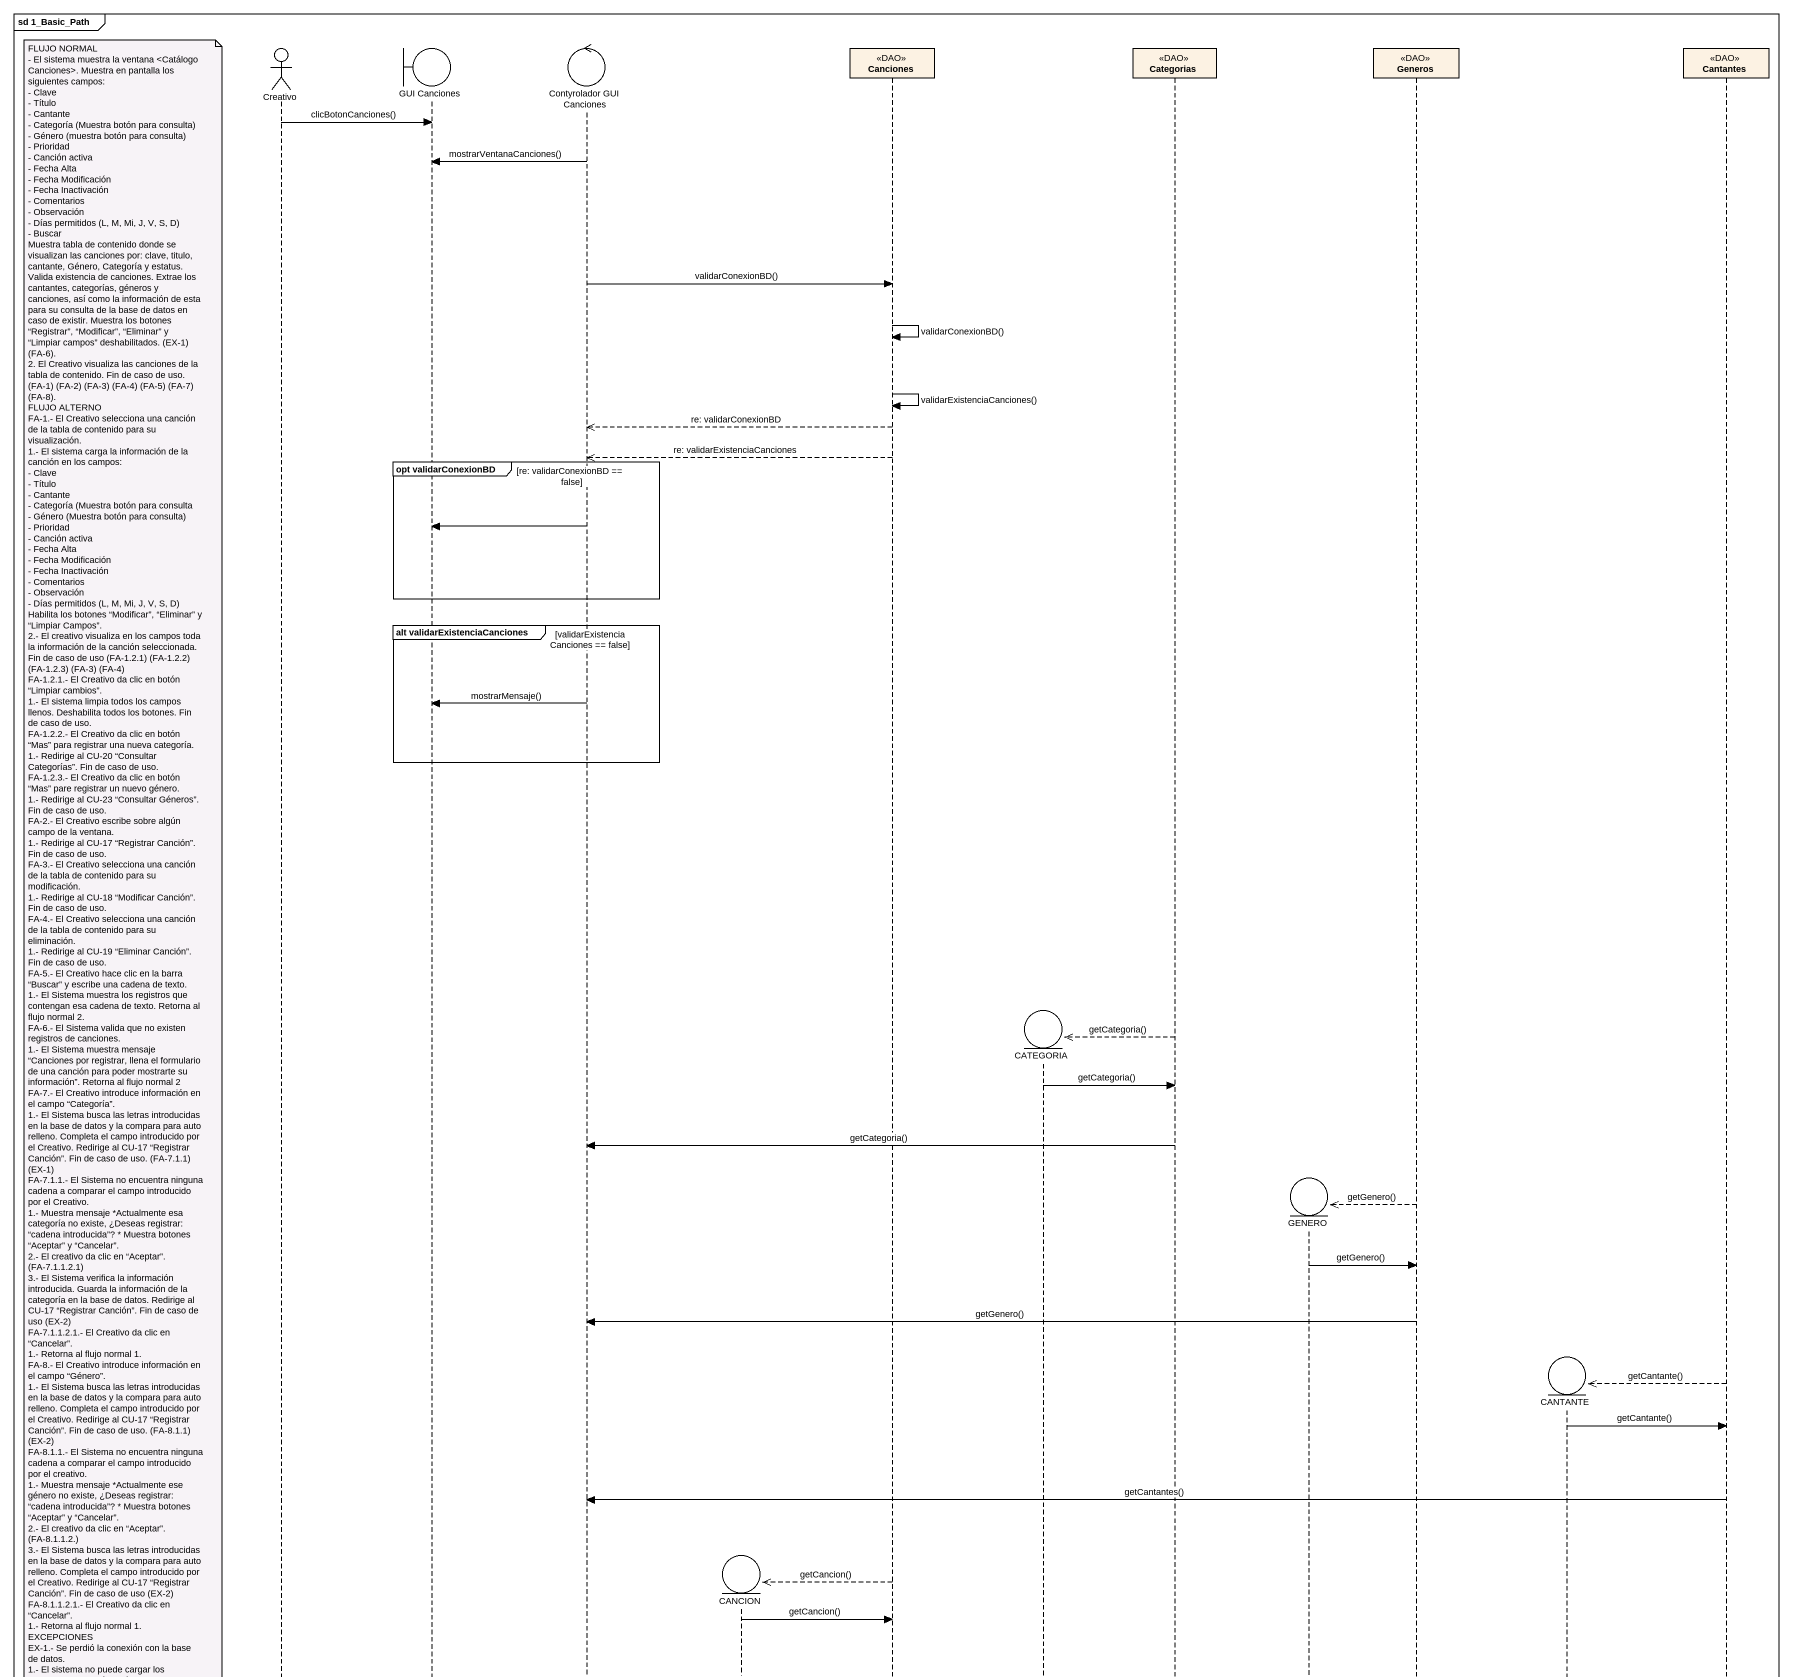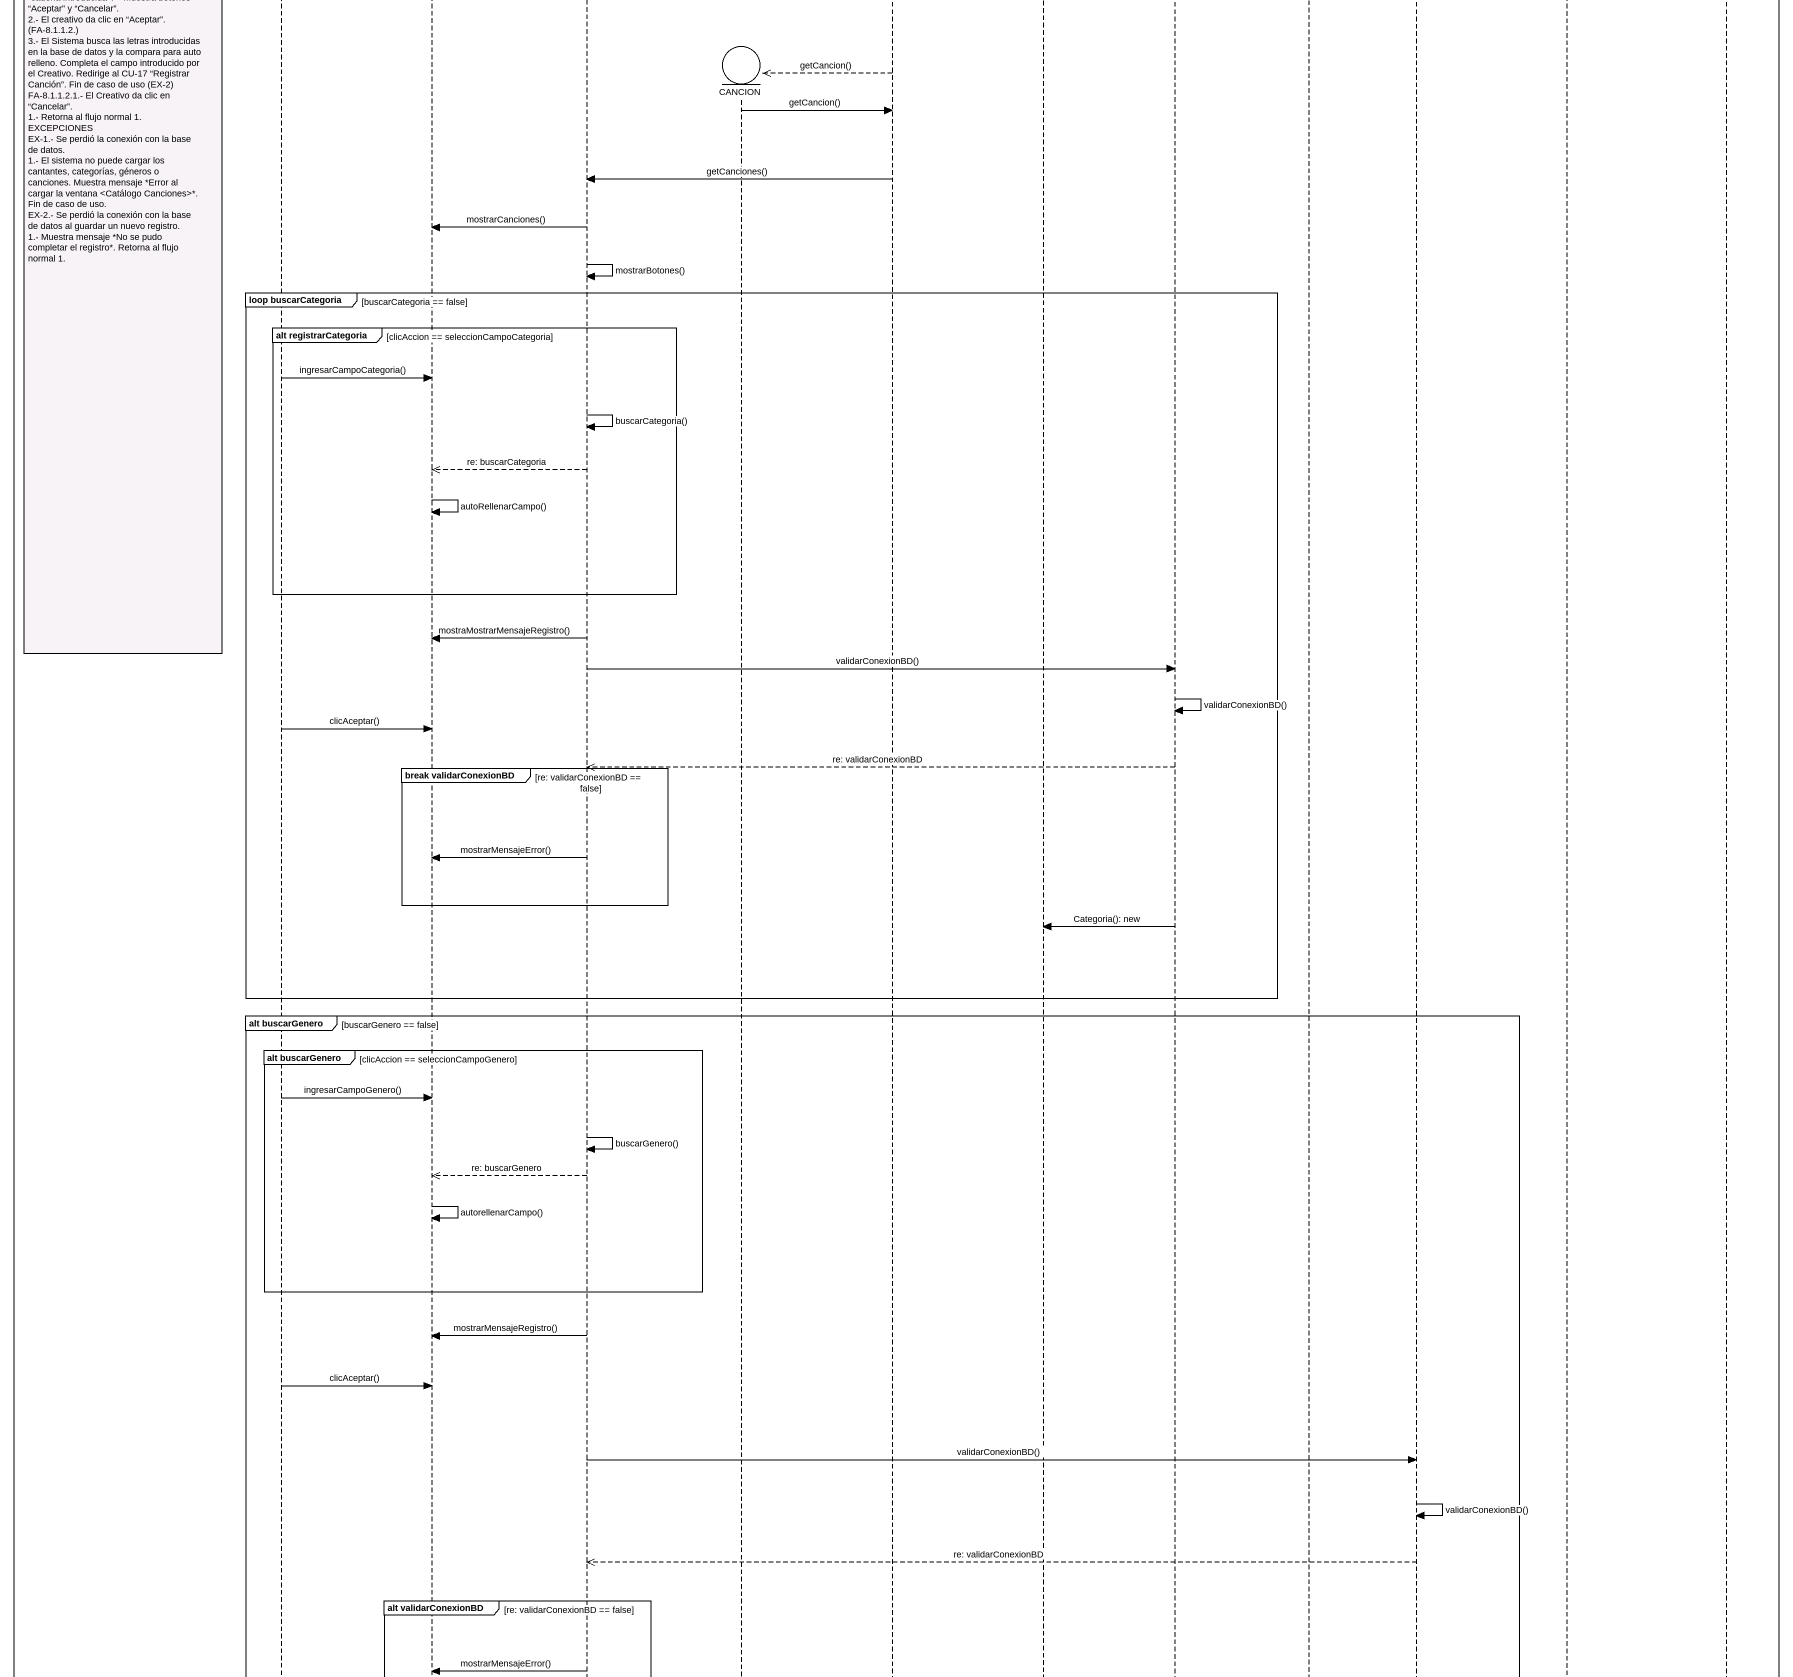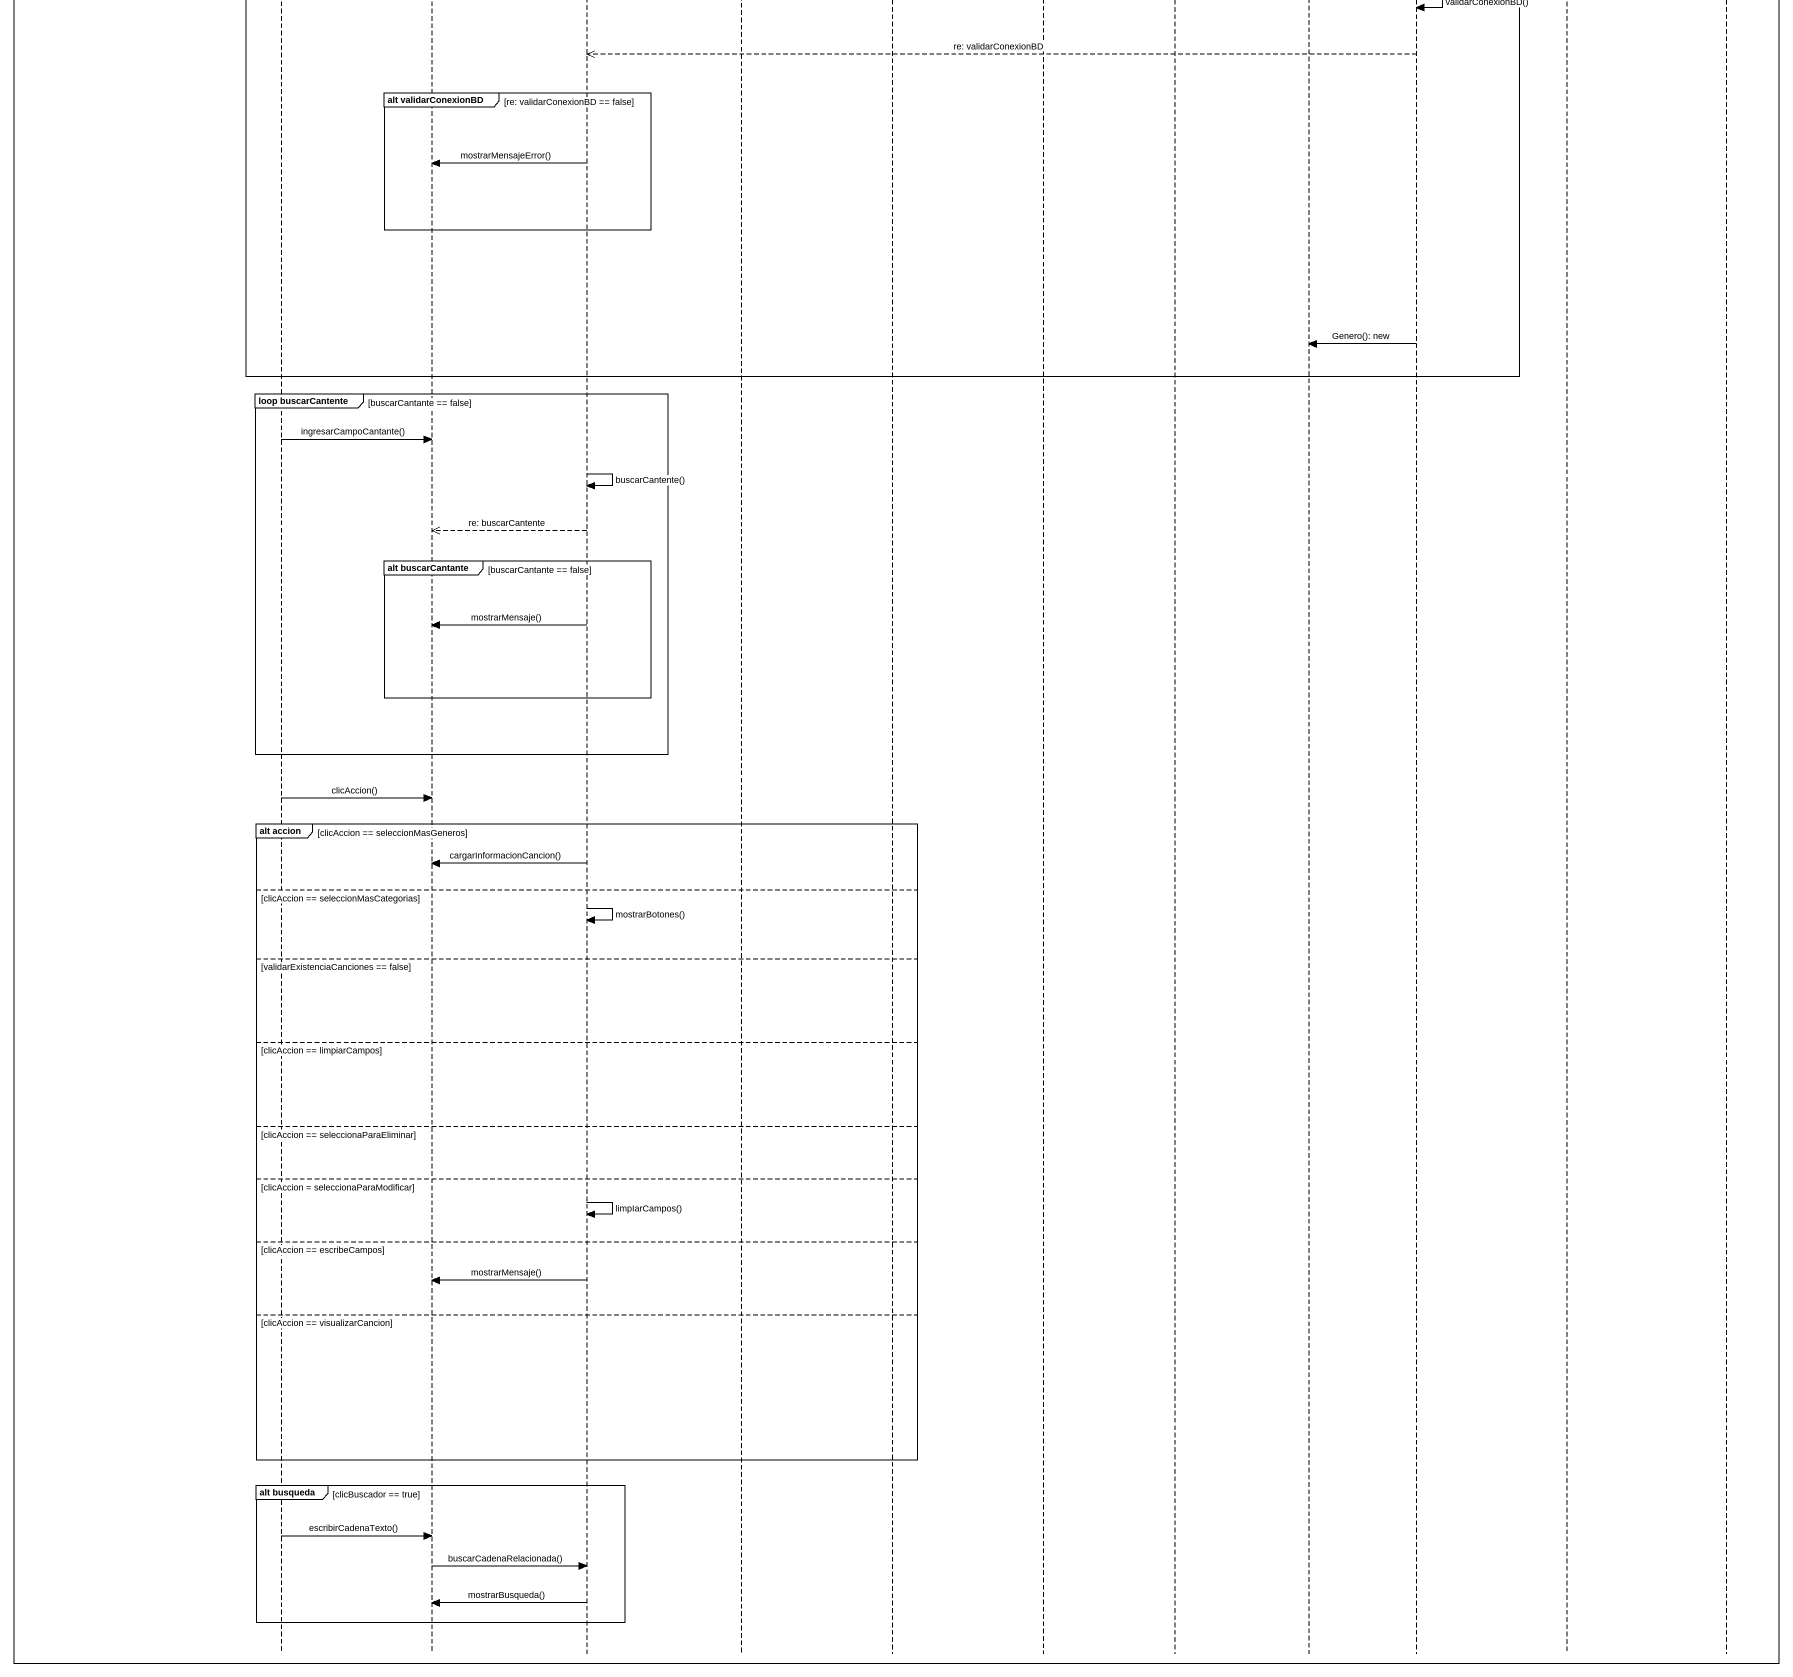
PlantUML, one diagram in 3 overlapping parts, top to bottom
@startuml
mainframe sd 1_Basic_Path
hide footbox
actor Creativo
boundary "GUI Canciones" as GUI_Canciones
control "Contyrolador GUI Canciones" as Contyrolador_GUI_Canciones
entity CANCION
participant Canciones <<DAO>>
entity CATEGORIA
participant Categorias <<DAO>>
entity GENERO
participant Generos <<DAO>>
entity CANTANTE
participant Cantantes <<DAO>>

Creativo -> GUI_Canciones : clicBotonCanciones()
Contyrolador_GUI_Canciones -> GUI_Canciones : mostrarVentanaCanciones()
Contyrolador_GUI_Canciones -> Canciones : validarConexionBD()
Canciones -> Canciones : validarConexionBD()
Canciones -> Canciones : validarExistenciaCanciones()
Canciones -->> Contyrolador_GUI_Canciones : re: validarConexionBD
Canciones -->> Contyrolador_GUI_Canciones : re: validarExistenciaCanciones
group opt validarConexionBD [re: validarConexionBD == false]
  Contyrolador_GUI_Canciones -> GUI_Canciones
end
group alt validarExistenciaCanciones [validarExistenciaCanciones == false]
  Contyrolador_GUI_Canciones -> GUI_Canciones : mostrarMensaje()
end
Categorias -->> CATEGORIA ** : getCategoria()
CATEGORIA -> Categorias : getCategoria()
note left of Creativo
  FLUJO NORMAL
  - El sistema muestra la ventana <Catálogo Canciones>. Muestra en pantalla los siguientes campos:
  - Clave
  - Título
  - Cantante
  - Categoría (Muestra botón para consulta)
  - Género (muestra botón para consulta)
  - Prioridad
  - Canción activa
  - Fecha Alta
  - Fecha Modificación
  - Fecha Inactivación
  - Comentarios
  - Observación
  - Días permitidos (L, M, Mi, J, V, S, D)
  - Buscar
  Muestra tabla de contenido donde se visualizan las canciones por: clave, titulo, cantante, Género, Categoría y estatus. Valida existencia de canciones. Extrae los cantantes, categorías, géneros y canciones, así como la información de esta para su consulta de la base de datos en caso de existir. Muestra los botones “Registrar”, “Modificar”, “Eliminar” y “Limpiar campos” deshabilitados. (EX-1) (FA-6).
  2. El Creativo visualiza las canciones de la tabla de contenido. Fin de caso de uso. (FA-1) (FA-2) (FA-3) (FA-4) (FA-5) (FA-7) (FA-8).
  FLUJO ALTERNO
  FA-1.- El Creativo selecciona una canción de la tabla de contenido para su visualización.
  1.- El sistema carga la información de la canción en los campos:
  - Clave
  - Título
  - Cantante
  - Categoría (Muestra botón para consulta
  - Género (Muestra botón para consulta)
  - Prioridad
  - Canción activa
  - Fecha Alta
  - Fecha Modificación
  - Fecha Inactivación
  - Comentarios
  - Observación
  - Días permitidos (L, M, Mi, J, V, S, D)
  Habilita los botones “Modificar”, “Eliminar” y “Limpiar Campos”.
  2.- El creativo visualiza en los campos toda la información de la canción seleccionada. Fin de caso de uso (FA-1.2.1) (FA-1.2.2) (FA-1.2.3) (FA-3) (FA-4)
  FA-1.2.1.- El Creativo da clic en botón “Limpiar cambios”.
  1.- El sistema limpia todos los campos llenos. Deshabilita todos los botones. Fin de caso de uso.
  FA-1.2.2.- El Creativo da clic en botón “Mas” para registrar una nueva categoría.
  1.- Redirige al CU-20 “Consultar Categorías”. Fin de caso de uso.
  FA-1.2.3.- El Creativo da clic en botón “Mas” pare registrar un nuevo género.
  1.- Redirige al CU-23 “Consultar Géneros”. Fin de caso de uso.
  FA-2.- El Creativo escribe sobre algún campo de la ventana.
  1.- Redirige al CU-17 “Registrar Canción”. Fin de caso de uso.
  FA-3.- El Creativo selecciona una canción de la tabla de contenido para su modificación.
  1.- Redirige al CU-18 “Modificar Canción”. Fin de caso de uso.
  FA-4.- El Creativo selecciona una canción de la tabla de contenido para su eliminación.
  1.- Redirige al CU-19 “Eliminar Canción”. Fin de caso de uso.
  FA-5.- El Creativo hace clic en la barra “Buscar” y escribe una cadena de texto.
  1.- El Sistema muestra los registros que contengan esa cadena de texto. Retorna al flujo normal 2.
  FA-6.- El Sistema valida que no existen registros de canciones.
  1.- El Sistema muestra mensaje “Canciones por registrar, llena el formulario de una canción para poder mostrarte su información”. Retorna al flujo normal 2
  FA-7.- El Creativo introduce información en el campo “Categoría”.
  1.- El Sistema busca las letras introducidas en la base de datos y la compara para auto relleno. Completa el campo introducido por el Creativo. Redirige al CU-17 “Registrar Canción”. Fin de caso de uso. (FA-7.1.1) (EX-1)
  FA-7.1.1.- El Sistema no encuentra ninguna cadena a comparar el campo introducido por el Creativo.
  1.- Muestra mensaje *Actualmente esa categoría no existe, ¿Deseas registrar: “cadena introducida”? * Muestra botones “Aceptar” y “Cancelar”.
  2.- El creativo da clic en “Aceptar”. (FA-7.1.1.2.1)
  3.- El Sistema verifica la información introducida. Guarda la información de la categoría en la base de datos. Redirige al CU-17 “Registrar Canción”. Fin de caso de uso (EX-2)
  FA-7.1.1.2.1.- El Creativo da clic en “Cancelar”.
  1.- Retorna al flujo normal 1.
  FA-8.- El Creativo introduce información en el campo “Género”.
  1.- El Sistema busca las letras introducidas en la base de datos y la compara para auto relleno. Completa el campo introducido por el Creativo. Redirige al CU-17 “Registrar Canción”. Fin de caso de uso. (FA-8.1.1) (EX-2)
  FA-8.1.1.- El Sistema no encuentra ninguna cadena a comparar el campo introducido por el creativo.
  1.- Muestra mensaje *Actualmente ese género no existe, ¿Deseas registrar: “cadena introducida”? * Muestra botones “Aceptar” y “Cancelar”.
  2.- El creativo da clic en “Aceptar”. (FA-8.1.1.2.)
  3.- El Sistema busca las letras introducidas en la base de datos y la compara para auto relleno. Completa el campo introducido por el Creativo. Redirige al CU-17 “Registrar Canción”. Fin de caso de uso (EX-2)
  FA-8.1.1.2.1.- El Creativo da clic en “Cancelar”.
  1.- Retorna al flujo normal 1.
  EXCEPCIONES
  EX-1.- Se perdió la conexión con la base de datos.
  1.- El sistema no puede cargar los cantantes, categorías, géneros o canciones. Muestra mensaje *Error al cargar la ventana <Catálogo Canciones>*. Fin de caso de uso.
  EX-2.- Se perdió la conexión con la base de datos al guardar un nuevo registro.
  1.- Muestra mensaje *No se pudo completar el registro*. Retorna al flujo normal 1.
end note
Categorias -> Contyrolador_GUI_Canciones : getCategoria()
Generos -->> GENERO ** : getGenero()
GENERO -> Generos : getGenero()
Generos -> Contyrolador_GUI_Canciones : getGenero()
Cantantes -->> CANTANTE ** : getCantante()
CANTANTE -> Cantantes : getCantante()
Cantantes -> Contyrolador_GUI_Canciones : getCantantes()
Canciones -->> CANCION ** : getCancion()
CANCION -> Canciones : getCancion()
Canciones -> Contyrolador_GUI_Canciones : getCanciones()
Contyrolador_GUI_Canciones -> GUI_Canciones : mostrarCanciones()
Contyrolador_GUI_Canciones -> Contyrolador_GUI_Canciones : mostrarBotones()
group loop buscarCategoria [buscarCategoria == false]
  group alt registrarCategoria [clicAccion == seleccionCampoCategoria]
    Creativo -> GUI_Canciones : ingresarCampoCategoria()
    Contyrolador_GUI_Canciones -> Contyrolador_GUI_Canciones : buscarCategoria()
    Contyrolador_GUI_Canciones -->> GUI_Canciones : re: buscarCategoria
    GUI_Canciones -> GUI_Canciones : autoRellenarCampo()
  end
  Contyrolador_GUI_Canciones -> GUI_Canciones : mostraMostrarMensajeRegistro()
  Contyrolador_GUI_Canciones -> Categorias : validarConexionBD()
  Categorias -> Categorias : validarConexionBD()
  Creativo -> GUI_Canciones : clicAceptar()
  Categorias -->> Contyrolador_GUI_Canciones : re: validarConexionBD
  group break validarConexionBD [re: validarConexionBD == false]
    Contyrolador_GUI_Canciones -> GUI_Canciones : mostrarMensajeError()
  end
  Categorias -> CATEGORIA : Categoria(): new
end
group alt buscarGenero [buscarGenero == false]
  group alt buscarGenero [clicAccion == seleccionCampoGenero]
    Creativo -> GUI_Canciones : ingresarCampoGenero()
    Contyrolador_GUI_Canciones -> Contyrolador_GUI_Canciones : buscarGenero()
    Contyrolador_GUI_Canciones -->> GUI_Canciones : re: buscarGenero
    GUI_Canciones -> GUI_Canciones : autorellenarCampo()
  end
  Contyrolador_GUI_Canciones -> GUI_Canciones : mostrarMensajeRegistro()
  Creativo -> GUI_Canciones : clicAceptar()
  Contyrolador_GUI_Canciones -> Generos : validarConexionBD()
  Generos -> Generos : validarConexionBD()
  Generos -->> Contyrolador_GUI_Canciones : re: validarConexionBD
  group alt validarConexionBD [re: validarConexionBD == false]
    Contyrolador_GUI_Canciones -> GUI_Canciones : mostrarMensajeError()
  end
  Generos -> GENERO : Genero(): new
end
group loop buscarCantente [buscarCantante == false]
  Creativo -> GUI_Canciones : ingresarCampoCantante()
  Contyrolador_GUI_Canciones -> Contyrolador_GUI_Canciones : buscarCantente()
  Contyrolador_GUI_Canciones -->> GUI_Canciones : re: buscarCantente
  group alt buscarCantante [buscarCantante == false]
    Contyrolador_GUI_Canciones -> GUI_Canciones : mostrarMensaje()
  end
end
Creativo -> GUI_Canciones : clicAccion()
group alt accion [clicAccion == seleccionMasGeneros]
  Contyrolador_GUI_Canciones -> GUI_Canciones : cargarInformacionCancion()
else clicAccion == seleccionMasCategorias
  Contyrolador_GUI_Canciones -> Contyrolador_GUI_Canciones : mostrarBotones()
else validarExistenciaCanciones == false
else clicAccion == limpiarCampos
else clicAccion == seleccionaParaEliminar
else clicAccion = seleccionaParaModificar
  Contyrolador_GUI_Canciones -> Contyrolador_GUI_Canciones : limpIarCampos()
else clicAccion == escribeCampos
  Contyrolador_GUI_Canciones -> GUI_Canciones : mostrarMensaje()
else clicAccion == visualizarCancion
end
group alt busqueda [clicBuscador == true]
  Creativo -> GUI_Canciones : escribirCadenaTexto()
  GUI_Canciones -> Contyrolador_GUI_Canciones : buscarCadenaRelacionada()
  Contyrolador_GUI_Canciones -> GUI_Canciones : mostrarBusqueda()
end
@enduml
